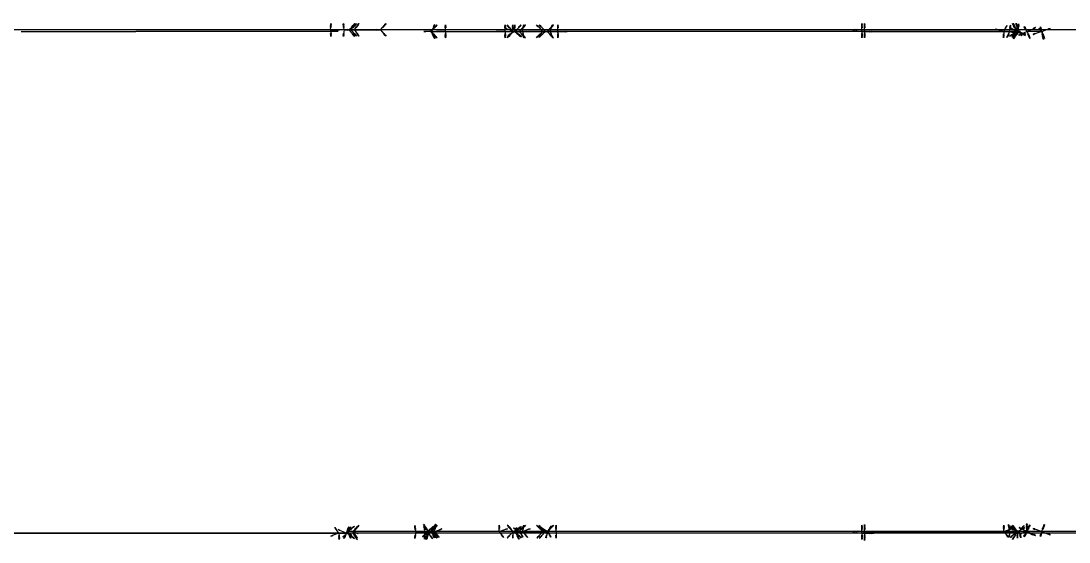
# Model space of a CAD drawing. Header units: millimetres. Extents: x -14319 to -773, y -1376 to 253.
# Drawn here: x -11536 to -8818, y -1239 to 111 of the extents above; entities that cross this region are included whole.
import ezdxf

# ---------------------------------------------------------------- set-up
doc = ezdxf.new("R2010")
doc.units = ezdxf.units.MM
for name, color, linetype in [('AutoDetect_141_4', 1, 'Continuous'), ('AutoDetect_155_2', 1, 'Continuous'), ('AutoDetect_157_0', 1, 'Continuous'), ('AutoDetect_159_1', 1, 'Continuous'), ('AutoDetect_318_1', 1, 'Continuous'), ('AutoDetect_318_3', 1, 'Continuous'), ('AutoDetect_319_2', 1, 'Continuous'), ('AutoDetect_341_1', 1, 'Continuous'), ('AutoDetect_341_2', 1, 'Continuous'), ('AutoDetect_341_4', 1, 'Continuous'), ('AutoDetect_342_10', 1, 'Continuous'), ('AutoDetect_342_3', 1, 'Continuous'), ('AutoDetect_399_2', 1, 'Continuous'), ('AutoDetect_403_1', 1, 'Continuous'), ('AutoDetect_405_0', 1, 'Continuous'), ('AutoDetect_409_2', 1, 'Continuous'), ('AutoDetect_411_1', 1, 'Continuous'), ('AutoDetect_412_0', 1, 'Continuous'), ('AutoDetect_414_7', 1, 'Continuous'), ('AutoDetect_417_1', 1, 'Continuous'), ('AutoDetect_418_0', 1, 'Continuous'), ('AutoDetect_425_4', 1, 'Continuous'), ('AutoDetect_427_2', 1, 'Continuous'), ('AutoDetect_427_3', 1, 'Continuous'), ('JOINED_124_0', 1, 'Continuous'), ('JOINED_347_0', 1, 'Continuous'), ('JOINED_349_3', 1, 'Continuous'), ('JOINED_349_4', 1, 'Continuous'), ('JOINED_349_5', 1, 'Continuous'), ('JOINED_365_0', 1, 'Continuous'), ('JOINED_365_1', 1, 'Continuous'), ('JOINED_365_2', 1, 'Continuous'), ('PgmDef_335_4', 1, 'Continuous'), ('PgmDef_336_5', 1, 'Continuous'), ('PgmDef_344_1', 1, 'Continuous'), ('PgmDef_345_2', 1, 'Continuous'), ('PgmDef_346_3', 1, 'Continuous'), ('PgmDef_357_0', 1, 'Continuous'), ('PgmDef_358_1', 1, 'Continuous'), ('PgmDef_361_0', 1, 'Continuous'), ('PgmDef_362_0', 1, 'Continuous'), ('PgmDef_363_0', 1, 'Continuous'), ('PgmDef_364_1', 1, 'Continuous'), ('PgmDef_365_0', 1, 'Continuous')]:
    doc.layers.add(name, color=color, linetype=linetype)

# ---------------------------------------------------------------- blocks, each defined once
blk = doc.blocks.new('Kontrollpunkt')
at = {"color": 0}
for q in [(0, 6), (8, 0), (0, 0, 4)]:
    blk.add_line((0, 0), q, dxfattribs=at)
for points in [[(0.25, 8, -0.25), (-0.25, 8, -0.25), (-0.25, 8, 0.25), (0, 10, 0), (-0.25, 8, -0.25), (0.25, 8, 0.25), (0, 10, 0), (0.25, 8, -0.25), (0.25, 8, 0.25), (-0.25, 8, 0.25)], [(0.25, 6, -0.25), (-0.25, 6, -0.25), (-0.25, 6, 0.25), (0, 8, 0), (-0.25, 6, -0.25), (0.25, 6, 0.25), (0, 8, 0), (0.25, 6, -0.25), (0.25, 6, 0.25), (-0.25, 6, 0.25)], [(0.25, 0.25, 4), (-0.25, 0.25, 4), (-0.25, -0.25, 4), (0, 0, 6), (-0.25, 0.25, 4), (0.25, -0.25, 4), (0, 0, 6), (0.25, 0.25, 4), (0.25, -0.25, 4), (-0.25, -0.25, 4)], [(0.25, 0.25, 6), (-0.25, 0.25, 6), (-0.25, -0.25, 6), (0, 0, 8), (-0.25, 0.25, 6), (0.25, -0.25, 6), (0, 0, 8), (0.25, 0.25, 6), (0.25, -0.25, 6), (-0.25, -0.25, 6)], [(0.25, 0.25, 8), (-0.25, 0.25, 8), (-0.25, -0.25, 8), (0, 0, 10), (-0.25, 0.25, 8), (0.25, -0.25, 8), (0, 0, 10), (0.25, 0.25, 8), (0.25, -0.25, 8), (-0.25, -0.25, 8)], [(8, 0.25, -0.25), (8, 0.25, 0.25), (8, -0.25, 0.25), (10, 0, 0), (8, 0.25, 0.25), (8, -0.25, -0.25), (10, 0, 0), (8, 0.25, -0.25), (8, -0.25, -0.25), (8, -0.25, 0.25)]]:
    blk.add_polyline3d(points, dxfattribs=at)

msp = doc.modelspace()

# ---------------------------------------------------------------- linework, layer by layer
at = {"layer": 'AutoDetect_141_4', "color": 1}
msp.add_line((-8948.3, 83.9, 2400), (-8948.3, 83.9, 2300.2), dxfattribs=at)
at = {"layer": 'AutoDetect_155_2', "color": 1}
msp.add_line((-8886.3, 83.9, 2426.1), (-8926.8, 83.9, 2426.1), dxfattribs=at)
at = {"layer": 'AutoDetect_157_0', "color": 1}
msp.add_line((-8886.3, 83.9, 2274.1), (-8926.8, 83.9, 2274.1), dxfattribs=at)
at = {"layer": 'AutoDetect_159_1', "color": 1}
msp.add_line((-8886.3, 83.9, 2270.1), (-8926.8, 83.9, 2270.1), dxfattribs=at)
at = {"layer": 'AutoDetect_318_1', "color": 1}
msp.add_line((-6767.3, -1212.1, 2182.1), (-8948.3, -1212.1, 2182.1), dxfattribs=at)
at = {"layer": 'AutoDetect_318_3', "color": 1}
msp.add_line((-9351.3, -1212.1, 2182.1), (-8952.3, -1212.1, 2182.1), dxfattribs=at)
at = {"layer": 'AutoDetect_319_2', "color": 1}
msp.add_line((-6391.3, -1216.1, 2182.1), (-9351.3, -1216.1, 2182.1), dxfattribs=at)
at = {"layer": 'AutoDetect_341_1', "color": 1}
msp.add_line((-8952.3, -1212.1, 2470.1), (-10255.2, -1212.1, 2470.1), dxfattribs=at)
at = {"layer": 'AutoDetect_341_2', "color": 1}
for p, q in [((-10480, -1212.1, 2468.3), (-10482.5, -1212.1, 2465.7)), ((-10260.4, -1212.1, 2470.1), (-10475.8, -1212.1, 2470.1))]:
    msp.add_line(p, q, dxfattribs=at)
for points in [[(-10478.1, -1212.1, 2469.6), (-10478.9, -1212.1, 2469.2), (-10479.7, -1212.1, 2468.6), (-10480, -1212.1, 2468.3)], [(-10475.8, -1212.1, 2470.1), (-10476.3, -1212.1, 2470), (-10477.2, -1212.1, 2469.9), (-10478.1, -1212.1, 2469.6)]]:
    msp.add_spline(points, degree=3, dxfattribs=at)
at = {"layer": 'AutoDetect_341_4', "color": 1}
msp.add_line((-10487.5, -1212.1, 2460.6), (-10687.4, -1212.1, 2257.3), dxfattribs=at)
msp.add_open_spline([(-10687.4, -1212.1, 2257.3), (-10687.5, -1212.1, 2257.1), (-10687.9, -1212.1, 2256.8), (-10688.5, -1212.1, 2256.2), (-10689.1, -1212.1, 2255.8), (-10689.5, -1212.1, 2255.6), (-10689.5, -1212.1, 2255.5)], degree=3, knots=[0, 0, 0, 0, 0.547381, 1.538632, 2.509256, 2.741849, 2.741849, 2.741849, 2.741849], dxfattribs=at)
at = {"layer": 'AutoDetect_342_10', "color": 1}
msp.add_line((-11605.7, -1216.1, 2190), (-10695.1, -1216.1, 2253.7), dxfattribs=at)
msp.add_open_spline([(-10695.1, -1216.1, 2253.7), (-10694.9, -1216.1, 2253.7), (-10694.4, -1216.1, 2253.8), (-10693.6, -1216.1, 2253.9), (-10692.7, -1216.1, 2254.1), (-10692, -1216.1, 2254.3), (-10691.7, -1216.1, 2254.5), (-10691.7, -1216.1, 2254.5)], degree=3, knots=[0.823068, 0.823068, 0.823068, 0.823068, 1.371736, 2.362652, 3.332942, 4.271098, 4.344828, 4.344828, 4.344828, 4.344828], dxfattribs=at)
at = {"layer": 'AutoDetect_342_3', "color": 1}
for p, q in [((-10480, -1216.1, 2468.3), (-10687.4, -1216.1, 2257.3)), ((-7598.3, -1216.1, 2470.1), (-10475.8, -1216.1, 2470.1))]:
    msp.add_line(p, q, dxfattribs=at)
msp.add_open_spline([(-10687.4, -1216.1, 2257.3), (-10687.5, -1216.1, 2257.1), (-10687.9, -1216.1, 2256.8), (-10688.5, -1216.1, 2256.2), (-10689.1, -1216.1, 2255.8), (-10689.5, -1216.1, 2255.6), (-10689.5, -1216.1, 2255.5)], degree=3, knots=[0, 0, 0, 0, 0.547381, 1.538632, 2.509256, 2.743908, 2.743908, 2.743908, 2.743908], dxfattribs=at)
for points in [[(-10478.1, -1216.1, 2469.6), (-10478.9, -1216.1, 2469.2), (-10479.7, -1216.1, 2468.6), (-10480, -1216.1, 2468.3)], [(-10475.8, -1216.1, 2470.1), (-10476.3, -1216.1, 2470), (-10477.2, -1216.1, 2469.9), (-10478.1, -1216.1, 2469.6)]]:
    msp.add_spline(points, degree=3, dxfattribs=at)
at = {"layer": 'AutoDetect_399_2', "color": 1}
msp.add_line((-8886.3, -1212.1, 2426.1), (-8926.8, -1212.1, 2426.1), dxfattribs=at)
at = {"layer": 'AutoDetect_403_1', "color": 1}
msp.add_line((-8886.3, -1212.1, 2274.1), (-8926.8, -1212.1, 2274.1), dxfattribs=at)
at = {"layer": 'AutoDetect_405_0', "color": 1}
msp.add_line((-8886.3, -1212.1, 2270.1), (-8926.8, -1212.1, 2270.1), dxfattribs=at)
at = {"layer": 'AutoDetect_409_2', "color": 1}
msp.add_line((-8952.3, -1212.1, 2300.1), (-8952.3, -1212.1, 2190.1), dxfattribs=at)
at = {"layer": 'AutoDetect_411_1', "color": 1}
msp.add_line((-8952.3, -1212.1, 2400.1), (-8952.3, -1212.1, 2454.1), dxfattribs=at)
at = {"layer": 'AutoDetect_412_0', "color": 1}
msp.add_line((-9352.3, -1212.1, 2182.1), (-10166.5, -1212.1, 2182.1), dxfattribs=at)
msp.add_spline([(-10168.3, -1212.1, 2181.9), (-10169.2, -1212.1, 2181.8), (-10169.9, -1212.1, 2181.6)], degree=3, dxfattribs=at)
at = {"layer": 'AutoDetect_414_7', "color": 1}
for p, q in [((-10474.1, -1216.1, 2092.1), (-14298.3, -1216.1, 2092.1)), ((-10169.9, -1216.1, 2181.6), (-10472.4, -1216.1, 2092.3)), ((-9352.3, -1216.1, 2182.1), (-10166.5, -1216.1, 2182.1))]:
    msp.add_line(p, q, dxfattribs=at)
for points in [[(-10473.3, -1216.1, 2092.1), (-10474.1, -1216.1, 2092.1)], [(-10472.4, -1216.1, 2092.3), (-10473.3, -1216.1, 2092.1)], [(-10168.3, -1216.1, 2181.9), (-10169.2, -1216.1, 2181.8), (-10169.9, -1216.1, 2181.6)], [(-10166.5, -1216.1, 2182.1), (-10167.3, -1216.1, 2182), (-10168.3, -1216.1, 2181.9)]]:
    msp.add_spline(points, degree=3, dxfattribs=at)
at = {"layer": 'AutoDetect_417_1', "color": 1}
msp.add_line((-10259.4, -1212.1, 2453.6), (-10176, -1212.1, 2196.8), dxfattribs=at)
at = {"layer": 'AutoDetect_418_0', "color": 1}
msp.add_line((-10254.6, -1212.1, 2455.1), (-10171.2, -1212.1, 2198.4), dxfattribs=at)
at = {"layer": 'AutoDetect_425_4', "color": 1}
msp.add_line((-10478, -1212.1, 2454.1), (-10478, -1212.1, 2108.1), dxfattribs=at)
at = {"layer": 'AutoDetect_427_2', "color": 1}
msp.add_line((-10473, -1212.1, 2454.1), (-10473, -1212.1, 2178.1), dxfattribs=at)
at = {"layer": 'AutoDetect_427_3', "color": 1}
msp.add_line((-10473, -1212.1, 2108.1), (-10473, -1212.1, 2178.1), dxfattribs=at)
at = {"layer": 'JOINED_124_0', "color": 1}
msp.add_line((-10690.9, 87.9, 2254), (-10695.1, 87.9, 2253.7), dxfattribs=at)
at = {"layer": 'JOINED_347_0', "color": 1}
msp.add_line((-10695.1, 87.9, 2253.7), (-11580.7, 87.9, 2191.8), dxfattribs=at)
at = {"layer": 'JOINED_349_3', "color": 1}
msp.add_line((-10712.9, 83.9, 2252.5), (-11199.8, 83.9, 2218.4), dxfattribs=at)
at = {"layer": 'JOINED_349_4', "color": 1}
for p, q in [((-11200.3, 83.9, 2218.4), (-11238.2, 83.9, 2215.7)), ((-11199.8, 83.9, 2218.4), (-11200.3, 83.9, 2218.4))]:
    msp.add_line(p, q, dxfattribs=at)
at = {"layer": 'JOINED_349_5', "color": 1}
msp.add_line((-11535.5, 83.9, 2194.9), (-11238.2, 83.9, 2215.7), dxfattribs=at)
at = {"layer": 'JOINED_365_0', "color": 1}
msp.add_line((-10473, 83.9, 2454.1), (-10473, 83.9, 2180.1), dxfattribs=at)
at = {"layer": 'JOINED_365_1', "color": 1}
for p, q in [((-10473, 83.9, 2180.1), (-10473, 83.9, 2178.1)), ((-10473, 83.9, 2178.1), (-10473, 83.9, 2176.1))]:
    msp.add_line(p, q, dxfattribs=at)
at = {"layer": 'JOINED_365_2', "color": 1}
msp.add_line((-10473, 83.9, 2108.1), (-10473, 83.9, 2176.1), dxfattribs=at)
at = {"layer": 'PgmDef_335_4', "color": 1}
msp.add_line((-6391.3, 87.9, 2182.1), (-9351.3, 87.9, 2182.1), dxfattribs=at)
at = {"layer": 'PgmDef_336_5', "color": 1}
msp.add_line((-9351.3, 83.9, 2182.1), (-8952.3, 83.9, 2182.1), dxfattribs=at)
at = {"layer": 'PgmDef_344_1', "color": 1}
for p, q in [((-10480, 87.9, 2468.3), (-10687.4, 87.9, 2257.3)), ((-7598.3, 87.9, 2470.1), (-10475.8, 87.9, 2470.1))]:
    msp.add_line(p, q, dxfattribs=at)
msp.add_open_spline([(-10475.8, 87.9, 2470.1), (-10475.9, 87.9, 2470.1), (-10476.4, 87.9, 2470), (-10477.2, 87.9, 2469.9), (-10477.8, 87.9, 2469.7), (-10478.1, 87.9, 2469.6), (-10478.4, 87.9, 2469.5), (-10478.9, 87.9, 2469.2), (-10479.6, 87.9, 2468.7), (-10479.9, 87.9, 2468.4), (-10480, 87.9, 2468.3)], degree=3, knots=[0, 0, 0, 0, 0.515043, 1.483933, 2.380325, 2.380325, 2.380325, 3.276602, 4.245364, 4.76065, 4.76065, 4.76065, 4.76065], dxfattribs=at)
at = {"layer": 'PgmDef_345_2', "color": 1}
msp.add_line((-8952.3, 83.9, 2470.1), (-10255.2, 83.9, 2470.1), dxfattribs=at)
at = {"layer": 'PgmDef_346_3', "color": 1}
msp.add_line((-10473, 83.9, 2470.1), (-10260.4, 83.9, 2470.1), dxfattribs=at)
at = {"layer": 'PgmDef_357_0', "color": 1}
msp.add_line((-9352.3, 83.9, 2182.1), (-10166.5, 83.9, 2182.1), dxfattribs=at)
at = {"layer": 'PgmDef_358_1', "color": 1}
for p, q in [((-10474.1, 87.9, 2092.1), (-14298.3, 87.9, 2092.1)), ((-10168.3, 87.9, 2181.9), (-10169.9, 87.9, 2181.6))]:
    msp.add_line(p, q, dxfattribs=at)
for points in [[(-10169.9, 87.9, 2181.3), (-10271.8, 87.9, 2151.5), (-10372.1, 87.9, 2121.9), (-10472.4, 87.9, 2092.3)], [(-9352.3, 87.9, 2182.1), (-9623.7, 87.9, 2182.1), (-9895.1, 87.9, 2182.1), (-10168.2, 87.9, 2181.8)]]:
    msp.add_open_spline(points, degree=3, dxfattribs=at)
at = {"layer": 'PgmDef_361_0', "color": 1}
msp.add_line((-8952.3, 83.9, 2400.1), (-8952.3, 83.9, 2454.1), dxfattribs=at)
at = {"layer": 'PgmDef_362_0', "color": 1}
msp.add_line((-8952.3, 83.9, 2300.1), (-8952.3, 83.9, 2190.1), dxfattribs=at)
at = {"layer": 'PgmDef_363_0', "color": 1}
msp.add_line((-10254.6, 83.9, 2455.1), (-10171.2, 83.9, 2198.4), dxfattribs=at)
at = {"layer": 'PgmDef_364_1', "color": 1}
msp.add_line((-10259.4, 83.9, 2453.6), (-10176, 83.9, 2196.8), dxfattribs=at)
at = {"layer": 'PgmDef_365_0', "color": 1}
for p, q in [((-10680.1, 87.9, 2240.4), (-10667.7, 87.9, 2218.9)), ((-10667.7, 87.9, 2218.9), (-10616.5, 87.9, 2130.3)), ((-10616.5, 87.9, 2130.3), (-10603.6, 87.9, 2107.9))]:
    msp.add_line(p, q, dxfattribs=at)

# ---------------------------------------------------------------- block references
at = {"layer": 'AutoDetect_141_4', "color": 3, "extrusion": (-0.690914, -0.414402, -0.592375), "xscale": 2.362426629514812, "yscale": 2.362426629514812, "zscale": 2.362426629514812, "rotation": 109.5601088752737}
msp.add_blockref('Kontrollpunkt', (-4674.6, 6453.7, 4726), dxfattribs=at)
at = {"layer": 'AutoDetect_141_4', "color": 3, "extrusion": (-0.743404, -0.660447, -0.105637), "xscale": 2.362426629514812, "yscale": 2.362426629514812, "zscale": 2.362426629514812, "rotation": 54.0194455031059}
msp.add_blockref('Kontrollpunkt', (-6005.9, 3052.5, 6346.9), dxfattribs=at)
at = {"layer": 'AutoDetect_141_4', "color": 3, "extrusion": (-0.662491, -0.458473, 0.592375), "xscale": 2.362426629514812, "yscale": 2.362426629514812, "zscale": 2.362426629514812, "rotation": 44.52098579181614}
msp.add_blockref('Kontrollpunkt', (-5161.2, -2477.3, 7252.2), dxfattribs=at)
at = {"layer": 'AutoDetect_141_4', "color": 3, "extrusion": (-0.595038, -0.795572, 0.113996), "xscale": 2.362426629514812, "yscale": 2.362426629514812, "zscale": 2.362426629514812, "rotation": 33.28050011527655}
msp.add_blockref('Kontrollpunkt', (-7216, 1701.7, 5522.3), dxfattribs=at)
at = {"layer": 'AutoDetect_155_2', "color": 3, "extrusion": (0.29036, -0.719483, -0.630901), "xscale": 2.362426629514812, "yscale": 2.362426629514812, "zscale": 2.362426629514812, "rotation": 174.4780271408404}
msp.add_blockref('Kontrollpunkt', (-8246.7, -274.5, -4183), dxfattribs=at)
at = {"layer": 'AutoDetect_155_2', "color": 3, "extrusion": (0.325568, -0.792544, -0.515635), "xscale": 2.362426629514812, "yscale": 2.362426629514812, "zscale": 2.362426629514812, "rotation": 184.2617457211338}
msp.add_blockref('Kontrollpunkt', (-8190.6, 297, -4211.6), dxfattribs=at)
at = {"layer": 'AutoDetect_157_0', "color": 3, "extrusion": (0.290645, -0.719521, 0.630726), "xscale": 2.362426629514812, "yscale": 2.362426629514812, "zscale": 2.362426629514812, "rotation": 4.933746950725533}
msp.add_blockref('Kontrollpunkt', (-8245.6, 3922.6, -1220.6), dxfattribs=at)
at = {"layer": 'AutoDetect_157_0', "color": 3, "extrusion": (0.325568, -0.792328, 0.515967), "xscale": 2.362426629514812, "yscale": 2.362426629514812, "zscale": 2.362426629514812, "rotation": 355.0474477567863}
msp.add_blockref('Kontrollpunkt', (-8190.3, 3731.2, -1787.2), dxfattribs=at)
at = {"layer": 'AutoDetect_159_1', "color": 3, "extrusion": (0.286403, -0.773884, -0.564869), "xscale": 2.362426629514812, "yscale": 2.362426629514812, "zscale": 2.362426629514812, "rotation": 172.4562643937882}
msp.add_blockref('Kontrollpunkt', (-8342.7, 78.6, -3903.9), dxfattribs=at)
at = {"layer": 'AutoDetect_159_1', "color": 3, "extrusion": (0.218363, -0.876356, -0.429322), "xscale": 2.362426629514812, "yscale": 2.362426629514812, "zscale": 2.362426629514812, "rotation": 170.1510859937729}
msp.add_blockref('Kontrollpunkt', (-8605.3, 1092.5, -2989.2), dxfattribs=at)
at = {"layer": 'AutoDetect_318_1', "color": 3, "extrusion": (0.028138, 0.897672, 0.439765), "xscale": 2.362426629514812, "yscale": 2.362426629514812, "zscale": 2.362426629514812, "rotation": 42.46440613836298}
msp.add_blockref('Kontrollpunkt', (8885.9, 2615.5, -379.7), dxfattribs=at)
at = {"layer": 'AutoDetect_318_1', "color": 3, "extrusion": (0.575779, 0.677092, 0.458285), "xscale": 2.362426629514812, "yscale": 2.362426629514812, "zscale": 2.362426629514812, "rotation": 37.44559208963062}
msp.add_blockref('Kontrollpunkt', (6031.6, 5019.2, -4972.9), dxfattribs=at)
at = {"layer": 'AutoDetect_318_3', "color": 3, "extrusion": (-5.12243e-13, 0.79071, 0.612191), "xscale": 2.362426629514812, "yscale": 2.362426629514812, "zscale": 2.362426629514812, "rotation": 8.53773646251594e-07}
msp.add_blockref('Kontrollpunkt', (9348.3, 2467.4, 377.4), dxfattribs=at)
at = {"layer": 'AutoDetect_318_3', "color": 3, "extrusion": (-0.10896, 0.786003, 0.608546), "xscale": 2.362426629514812, "yscale": 2.362426629514812, "zscale": 2.362426629514812, "rotation": 352.1761737751477}
msp.add_blockref('Kontrollpunkt', (9053.7, 1712.4, 1352.8), dxfattribs=at)
at = {"layer": 'AutoDetect_318_3', "color": 3, "extrusion": (-0.516803, 0.684924, 0.513609), "xscale": 2.362426629514812, "yscale": 2.362426629514812, "zscale": 2.362426629514812, "rotation": 5.433092984716057}
msp.add_blockref('Kontrollpunkt', (7876.3, -400.2, 4917.1), dxfattribs=at)
at = {"layer": 'AutoDetect_319_2', "color": 3, "extrusion": (4.35764e-13, -0.79071, 0.612191), "xscale": 2.362426629514812, "yscale": 2.362426629514812, "zscale": 2.362426629514812}
msp.add_blockref('Kontrollpunkt', (-9348.3, 980.9, 2297.4), dxfattribs=at)
at = {"layer": 'AutoDetect_341_1', "color": 3, "extrusion": (0.121503, 0.701868, -0.701868), "xscale": 2.362426629514812, "yscale": 2.362426629514812, "zscale": 2.362426629514812, "rotation": 139.2164858287192}
msp.add_blockref('Kontrollpunkt', (9878.4, -304.2, -3828), dxfattribs=at)
at = {"layer": 'AutoDetect_341_1', "color": 3, "extrusion": (-4.87665e-13, 0.707107, -0.707107), "xscale": 2.362426629514812, "yscale": 2.362426629514812, "zscale": 2.362426629514812, "rotation": 150.0675826412636}
msp.add_blockref('Kontrollpunkt', (8987.3, 889.5, -2603.7), dxfattribs=at)
at = {"layer": 'AutoDetect_341_1', "color": 3, "extrusion": (0.620653, 0.554432, -0.554432), "xscale": 2.362426629514812, "yscale": 2.362426629514812, "zscale": 2.362426629514812, "rotation": 111.8830611528066}
msp.add_blockref('Kontrollpunkt', (5928.1, -2632.3, -8406.4), dxfattribs=at)
at = {"layer": 'AutoDetect_341_1', "color": 3, "extrusion": (-0.575779, 0.578134, -0.578134), "xscale": 2.362426629514812, "yscale": 2.362426629514812, "zscale": 2.362426629514812, "rotation": 209.9324173588477}
msp.add_blockref('Kontrollpunkt', (7198.4, 5171.2, 3025.8), dxfattribs=at)
at = {"layer": 'AutoDetect_341_2', "color": 3, "extrusion": (0.138318, 0.70031, -0.70031), "xscale": 2.362426629514812, "yscale": 2.362426629514812, "zscale": 2.362426629514812, "rotation": 140.4584507999333}
msp.add_blockref('Kontrollpunkt', (10030.9, -489.4, -4026), dxfattribs=at)
at = {"layer": 'AutoDetect_341_2', "color": 3, "extrusion": (-4.87693e-13, 0.707107, -0.707107), "xscale": 2.362426629514812, "yscale": 2.362426629514812, "zscale": 2.362426629514812, "rotation": 153.3432034565301}
msp.add_blockref('Kontrollpunkt', (10295.4, 889.5, -2603.7), dxfattribs=at)
at = {"layer": 'AutoDetect_341_2', "color": 3, "extrusion": (0.750408, 0.609652, -0.255368), "xscale": 2.362426629514812, "yscale": 2.362426629514812, "zscale": 2.362426629514812, "rotation": 101.7207505029561}
msp.add_blockref('Kontrollpunkt', (5669.1, 111.1, -9234.8), dxfattribs=at)
at = {"layer": 'AutoDetect_341_2', "color": 3, "extrusion": (-0.502003, 0.611552, -0.611552), "xscale": 2.362426629514812, "yscale": 2.362426629514812, "zscale": 2.362426629514812, "rotation": 206.6567965435806}
msp.add_blockref('Kontrollpunkt', (8699.7, 5362.6, 2899), dxfattribs=at)
at = {"layer": 'AutoDetect_341_4', "color": 3, "extrusion": (0.790777, 0.582864, -0.186927), "xscale": 2.362426629514812, "yscale": 2.362426629514812, "zscale": 2.362426629514812, "rotation": 127.4714628051117}
msp.add_blockref('Kontrollpunkt', (5366.7, 472.9, -9581.1), dxfattribs=at)
at = {"layer": 'AutoDetect_341_4', "color": 3, "extrusion": (0.656354, 0.686882, -0.312076), "xscale": 2.362426629514813, "yscale": 2.362426629514813, "zscale": 2.362426629514813, "rotation": 124.2201408361019}
msp.add_blockref('Kontrollpunkt', (6880.8, -418.8, -8547.6), dxfattribs=at)
at = {"layer": 'AutoDetect_341_4', "color": 3, "extrusion": (-0.112595, 0.661375, -0.741556), "xscale": 2.362426629514812, "yscale": 2.362426629514812, "zscale": 2.362426629514812, "rotation": 193.1403581388227}
msp.add_blockref('Kontrollpunkt', (10566.4, 2056.3, -1424.2), dxfattribs=at)
at = {"layer": 'AutoDetect_341_4', "color": 3, "extrusion": (-0.114701, 0.559824, -0.820635), "xscale": 2.362426629514812, "yscale": 2.362426629514812, "zscale": 2.362426629514812, "rotation": 194.0184220259518}
msp.add_blockref('Kontrollpunkt', (10517.4, 2159.2, -1494.9), dxfattribs=at)
at = {"layer": 'AutoDetect_342_10', "color": 3, "extrusion": (-0.294348, -0.592412, -0.749938), "xscale": 2.362426629514812, "yscale": 2.362426629514812, "zscale": 2.362426629514812, "rotation": 174.7581606792157}
msp.add_blockref('Kontrollpunkt', (-9033.8, 5875.8, 2176.8), dxfattribs=at)
at = {"layer": 'AutoDetect_342_10', "color": 3, "extrusion": (0.049325, -0.707107, -0.705384), "xscale": 2.362426629514812, "yscale": 2.362426629514812, "zscale": 2.362426629514812, "rotation": 156.3246635061067}
msp.add_blockref('Kontrollpunkt', (-10770.2, 1926.6, -1257.4), dxfattribs=at)
at = {"layer": 'AutoDetect_342_3', "color": 3, "extrusion": (0.790766, -0.582846, -0.187031), "xscale": 2.362426629514812, "yscale": 2.362426629514812, "zscale": 2.362426629514812, "rotation": 232.5229481021423}
msp.add_blockref('Kontrollpunkt', (-7321.2, 741.3, -8166), dxfattribs=at)
at = {"layer": 'AutoDetect_342_3', "color": 3, "extrusion": (0.504344, -0.707107, -0.495618), "xscale": 2.362426629514812, "yscale": 2.362426629514812, "zscale": 2.362426629514812, "rotation": 235.2056489077289}
msp.add_blockref('Kontrollpunkt', (-9397.2, -610.4, -5649), dxfattribs=at)
at = {"layer": 'AutoDetect_399_2', "color": 3, "extrusion": (0.290521, 0.71955, -0.630751), "xscale": 2.362426629514812, "yscale": 2.362426629514812, "zscale": 2.362426629514812, "rotation": 184.9476253366764}
msp.add_blockref('Kontrollpunkt', (7823.8, -934.3, -4995.8), dxfattribs=at)
at = {"layer": 'AutoDetect_399_2', "color": 3, "extrusion": (0.325568, 0.792328, -0.515967), "xscale": 2.362426629514812, "yscale": 2.362426629514812, "zscale": 2.362426629514812, "rotation": 175.0474410439343}
msp.add_blockref('Kontrollpunkt', (7761.6, -243.5, -5106.2), dxfattribs=at)
at = {"layer": 'AutoDetect_403_1', "color": 3, "extrusion": (0.290687, 0.698424, 0.653991), "xscale": 2.362426629514813, "yscale": 2.362426629514813, "zscale": 2.362426629514813, "rotation": 355.1692697900346}
msp.add_blockref('Kontrollpunkt', (7775.7, 4695.4, -1954.2), dxfattribs=at)
at = {"layer": 'AutoDetect_403_1', "color": 3, "extrusion": (0.325568, 0.775298, 0.541219), "xscale": 2.362426629514812, "yscale": 2.362426629514812, "zscale": 2.362426629514812, "rotation": 4.397207136456011}
msp.add_blockref('Kontrollpunkt', (7726.7, 4379.8, -2603), dxfattribs=at)
at = {"layer": 'AutoDetect_405_0', "color": 3, "extrusion": (0.265185, 0.757088, -0.597071), "xscale": 2.362426629514812, "yscale": 2.362426629514812, "zscale": 2.362426629514812, "rotation": 189.6730085667723}
msp.add_blockref('Kontrollpunkt', (8024.2, -623.9, -4640.3), dxfattribs=at)
at = {"layer": 'AutoDetect_405_0', "color": 3, "extrusion": (0.322533, 0.761534, -0.562174), "xscale": 2.362426629514813, "yscale": 2.362426629514813, "zscale": 2.362426629514813, "rotation": 175.3611582998563}
msp.add_blockref('Kontrollpunkt', (7712.7, -699, -5066.3), dxfattribs=at)
at = {"layer": 'AutoDetect_409_2', "color": 3, "extrusion": (-0.760892, 0.586205, 0.278223), "xscale": 2.362426629514812, "yscale": 2.362426629514812, "zscale": 2.362426629514812, "rotation": 288.9633801508085}
msp.add_blockref('Kontrollpunkt', (6423.7, 336.3, 6710.5), dxfattribs=at)
at = {"layer": 'AutoDetect_409_2', "color": 3, "extrusion": (-0.851679, 0.524064, 6.55125e-14), "xscale": 2.362426629514812, "yscale": 2.362426629514812, "zscale": 2.362426629514812, "rotation": 270.0000000000017}
msp.add_blockref('Kontrollpunkt', (5723.9, 2210.1, 6989.3), dxfattribs=at)
at = {"layer": 'AutoDetect_409_2', "color": 3, "extrusion": (-0.85165, 0.52411, 6.55083e-14), "xscale": 2.362426629514812, "yscale": 2.362426629514812, "zscale": 2.362426629514812, "rotation": 270.0000000000018}
msp.add_blockref('Kontrollpunkt', (5724.2, 2297.1, 6989), dxfattribs=at)
at = {"layer": 'AutoDetect_411_1', "color": 3, "extrusion": (-0.851501, 0.524354, 6.58743e-14), "xscale": 2.362426629514812, "yscale": 2.362426629514812, "zscale": 2.362426629514812, "rotation": 270.0000000000016}
msp.add_blockref('Kontrollpunkt', (5726.2, 2434.1, 6987.3), dxfattribs=at)
at = {"layer": 'AutoDetect_411_1', "color": 3, "extrusion": (-0.851492, 0.524367, 6.5873e-14), "xscale": 2.362426629514812, "yscale": 2.362426629514812, "zscale": 2.362426629514812, "rotation": 270.0000000000018}
msp.add_blockref('Kontrollpunkt', (5726.3, 2403.1, 6987.2), dxfattribs=at)
at = {"layer": 'AutoDetect_411_1', "color": 3, "extrusion": (-0.847175, 0.521237, -0.102986), "xscale": 2.362426629514812, "yscale": 2.362426629514812, "zscale": 2.362426629514812, "rotation": 264.1247616692461}
msp.add_blockref('Kontrollpunkt', (5723.5, 3160.8, 6699.6), dxfattribs=at)
at = {"layer": 'AutoDetect_412_0', "color": 3, "extrusion": (-6.99052e-13, 0.707107, 0.707107), "xscale": 2.362426629514812, "yscale": 2.362426629514812, "zscale": 2.362426629514812}
for p in [(10148.3, 2400, 685.9), (9355.3, 2400, 685.9)]:
    msp.add_blockref('Kontrollpunkt', p, dxfattribs=at)
at = {"layer": 'AutoDetect_412_0', "color": 3, "extrusion": (0.383858, 0.585195, 0.714283), "xscale": 2.362426629514812, "yscale": 2.362426629514812, "zscale": 2.362426629514812, "rotation": 12.49223113365645}
msp.add_blockref('Kontrollpunkt', (7838.9, 6235, -3054.8), dxfattribs=at)
at = {"layer": 'AutoDetect_414_7', "color": 3, "extrusion": (8.51414e-13, -0.707107, 0.707107), "xscale": 2.362426629514812, "yscale": 2.362426629514812, "zscale": 2.362426629514812}
msp.add_blockref('Kontrollpunkt', (-9355.3, 683.1, 2402.8), dxfattribs=at)
at = {"layer": 'AutoDetect_417_1', "color": 3, "extrusion": (-0.672499, 0.707107, -0.218508), "xscale": 2.362426629514812, "yscale": 2.362426629514812, "zscale": 2.362426629514812, "rotation": 257.0606815629029}
msp.add_blockref('Kontrollpunkt', (8269.4, 3747.3, 5506.2), dxfattribs=at)
at = {"layer": 'AutoDetect_417_1', "color": 3, "extrusion": (-0.713331, 0.697966, -0.06326), "xscale": 2.362426629514812, "yscale": 2.362426629514812, "zscale": 2.362426629514812, "rotation": 266.458029654548}
msp.add_blockref('Kontrollpunkt', (7987.4, 2618.2, 6277.1), dxfattribs=at)
at = {"layer": 'AutoDetect_417_1', "color": 3, "extrusion": (-0.734436, 0.674055, 0.079075), "xscale": 2.362426629514813, "yscale": 2.362426629514813, "zscale": 2.362426629514813, "rotation": 265.5057750625019}
msp.add_blockref('Kontrollpunkt', (7773.7, 1661.9, 6830.3), dxfattribs=at)
at = {"layer": 'AutoDetect_418_0', "color": 3, "extrusion": (0.672499, 0.707107, 0.218508), "xscale": 2.362426629514812, "yscale": 2.362426629514812, "zscale": 2.362426629514812, "rotation": 45.2347535374877}
for p in [(6587.6, 4097.8, -7216.8), (6534.9, 3868.8, -7216.8)]:
    msp.add_blockref('Kontrollpunkt', p, dxfattribs=at)
at = {"layer": 'AutoDetect_418_0', "color": 3, "extrusion": (0.719089, 0.554432, -0.418947), "xscale": 2.362426629514812, "yscale": 2.362426629514812, "zscale": 2.362426629514812, "rotation": 76.07540182276057}
msp.add_blockref('Kontrollpunkt', (5301.6, -1483, -9074.6), dxfattribs=at)
at = {"layer": 'AutoDetect_425_4', "color": 3, "extrusion": (-0.605736, 0.792753, 0.068024), "xscale": 2.362426629514812, "yscale": 2.362426629514812, "zscale": 2.362426629514812, "rotation": 303.420467907927}
msp.add_blockref('Kontrollpunkt', (9061.7, 1735.9, 5529.5), dxfattribs=at)
at = {"layer": 'AutoDetect_425_4', "color": 3, "extrusion": (-0.606487, 0.795093, -1.42109e-14), "xscale": 2.362426629514812, "yscale": 2.362426629514812, "zscale": 2.362426629514812, "rotation": 298.1461340029821}
msp.add_blockref('Kontrollpunkt', (9066.1, 2128.1, 5391.1), dxfattribs=at)
at = {"layer": 'AutoDetect_425_4', "color": 3, "extrusion": (-0.590684, 0.530689, -0.607834), "xscale": 2.362426629514812, "yscale": 2.362426629514812, "zscale": 2.362426629514812, "rotation": 246.4858621411854}
msp.add_blockref('Kontrollpunkt', (7904.3, 6166.2, 4075.6), dxfattribs=at)
at = {"layer": 'AutoDetect_425_4', "color": 3, "extrusion": (-0.47202, 0.47202, -0.744577), "xscale": 2.362426629514812, "yscale": 2.362426629514812, "zscale": 2.362426629514812, "rotation": 233.3294779127685}
msp.add_blockref('Kontrollpunkt', (8266.1, 6516.7, 2546.5), dxfattribs=at)
at = {"layer": 'AutoDetect_427_2', "color": 3, "extrusion": (0.706274, 0.706274, 0.048531), "xscale": 2.362426629514812, "yscale": 2.362426629514812, "zscale": 2.362426629514812, "rotation": 88.42262869077454}
msp.add_blockref('Kontrollpunkt', (6548.5, 2596.5, -8146.2), dxfattribs=at)
at = {"layer": 'AutoDetect_427_2', "color": 3, "extrusion": (0.705469, 0.705469, -0.068024), "xscale": 2.362426629514812, "yscale": 2.362426629514812, "zscale": 2.362426629514812, "rotation": 90.00000000000152}
msp.add_blockref('Kontrollpunkt', (6548.5, 1886.3, -8410.4), dxfattribs=at)
at = {"layer": 'AutoDetect_427_2', "color": 3, "extrusion": (0.578134, 0.578134, 0.575779), "xscale": 2.362426629514812, "yscale": 2.362426629514812, "zscale": 2.362426629514812, "rotation": 85.24400788479119}
msp.add_blockref('Kontrollpunkt', (6548.5, 6538.2, -5501.5), dxfattribs=at)
at = {"layer": 'AutoDetect_427_3', "color": 3, "extrusion": (0.567659, 0.801065, -0.189889), "xscale": 2.362426629514812, "yscale": 2.362426629514812, "zscale": 2.362426629514812, "rotation": 132.6347818262934}
msp.add_blockref('Kontrollpunkt', (7844.3, 773.8, -7324.4), dxfattribs=at)
at = {"layer": 'AutoDetect_427_3', "color": 3, "extrusion": (0.555869, 0.555869, 0.618077), "xscale": 2.362426629514812, "yscale": 2.362426629514812, "zscale": 2.362426629514812, "rotation": 90.0000000000019}
msp.add_blockref('Kontrollpunkt', (6548.5, 6764.1, -5192.4), dxfattribs=at)
at = {"layer": 'AutoDetect_427_3', "color": 3, "extrusion": (0.677537, 0.677537, -0.286157), "xscale": 2.362426629514813, "yscale": 2.362426629514813, "zscale": 2.362426629514813, "rotation": 129.2551361297674}
msp.add_blockref('Kontrollpunkt', (6548.5, -277.4, -8540.4), dxfattribs=at)
at = {"layer": 'JOINED_347_0', "color": 3, "extrusion": (0.049325, 0.707107, -0.705384), "xscale": 2.362426629514812, "yscale": 2.362426629514812, "zscale": 2.362426629514812, "rotation": 174.3523003498401}
msp.add_blockref('Kontrollpunkt', (10713.1, 1130.6, -2055.1), dxfattribs=at)
at = {"layer": 'JOINED_347_0', "color": 3, "extrusion": (-0.066287, 0.702369, -0.70872), "xscale": 2.362426629514812, "yscale": 2.362426629514812, "zscale": 2.362426629514812, "rotation": 187.585166904106}
msp.add_blockref('Kontrollpunkt', (10642.5, 2364.3, -826.2), dxfattribs=at)
at = {"layer": 'JOINED_365_0', "color": 3, "extrusion": (0.705469, -0.705469, -0.068024), "xscale": 2.362426629514812, "yscale": 2.362426629514812, "zscale": 2.362426629514812, "rotation": 270.0000000000007}
msp.add_blockref('Kontrollpunkt', (-7346.2, 1940.6, -7614.5), dxfattribs=at)
at = {"layer": 'JOINED_365_0', "color": 3, "extrusion": (0.578134, -0.578134, 0.575779), "xscale": 2.362426629514812, "yscale": 2.362426629514812, "zscale": 2.362426629514812, "rotation": 270.0000000000009}
msp.add_blockref('Kontrollpunkt', (-7346.2, 6080.6, -4848.1), dxfattribs=at)
at = {"layer": 'JOINED_365_0', "color": 3, "extrusion": (0.706268, -0.706268, 0.048699), "xscale": 2.362426629514812, "yscale": 2.362426629514812, "zscale": 2.362426629514812, "rotation": 272.7880529393839}
msp.add_blockref('Kontrollpunkt', (-7346.2, 2561, -7348.9), dxfattribs=at)
at = {"layer": 'JOINED_365_2', "color": 3, "extrusion": (0.43532, -0.769419, -0.46743), "xscale": 2.362426629514812, "yscale": 2.362426629514812, "zscale": 2.362426629514812, "rotation": 230.4374330380951}
msp.add_blockref('Kontrollpunkt', (-9073.9, -521.1, -5640.9), dxfattribs=at)
at = {"layer": 'JOINED_365_2', "color": 3, "extrusion": (0.707107, -0.707107, 1.24135e-14), "xscale": 2.362426629514812, "yscale": 2.362426629514812, "zscale": 2.362426629514812, "rotation": 270.0000000000007}
msp.add_blockref('Kontrollpunkt', (-7346.2, 2149.6, -7464.9), dxfattribs=at)
at = {"layer": 'JOINED_365_2', "color": 3, "extrusion": (0.555869, -0.555869, 0.618077), "xscale": 2.362426629514812, "yscale": 2.362426629514812, "zscale": 2.362426629514812, "rotation": 270.0000000000009}
msp.add_blockref('Kontrollpunkt', (-7346.2, 6271.1, -4565.4), dxfattribs=at)
at = {"layer": 'PgmDef_335_4', "color": 3, "extrusion": (3.65067e-15, 0.707107, 0.707107), "xscale": 2.362426629514812, "yscale": 2.362426629514812, "zscale": 2.362426629514812}
msp.add_blockref('Kontrollpunkt', (9348.3, 1480.8, 1605.1), dxfattribs=at)
at = {"layer": 'PgmDef_336_5', "color": 3, "extrusion": (-1.66861e-13, -0.707107, 0.707107), "xscale": 2.362426629514812, "yscale": 2.362426629514812, "zscale": 2.362426629514812}
msp.add_blockref('Kontrollpunkt', (-9348.3, 1602.3, 1483.6), dxfattribs=at)
at = {"layer": 'PgmDef_336_5', "color": 3, "extrusion": (-0.291885, -0.676315, 0.676315), "xscale": 2.362426629514812, "yscale": 2.362426629514812, "zscale": 2.362426629514812, "rotation": 11.39869346926785}
msp.add_blockref('Kontrollpunkt', (-8271.1, -745, 4037.9), dxfattribs=at)
at = {"layer": 'PgmDef_336_5', "color": 3, "extrusion": (-0.575779, -0.578134, 0.578134), "xscale": 2.362426629514812, "yscale": 2.362426629514812, "zscale": 2.362426629514812, "rotation": 29.93241735877791}
msp.add_blockref('Kontrollpunkt', (-6402.4, -1837.4, 6367.5), dxfattribs=at)
at = {"layer": 'PgmDef_344_1', "color": 3, "extrusion": (0.661493, 0.685307, -0.3046), "xscale": 2.362426629514812, "yscale": 2.362426629514812, "zscale": 2.362426629514812, "rotation": 107.5139225711748}
msp.add_blockref('Kontrollpunkt', (7749.1, -89.1, -7696.2), dxfattribs=at)
at = {"layer": 'PgmDef_344_1', "color": 3, "extrusion": (0.504344, 0.707107, -0.495618), "xscale": 2.362426629514812, "yscale": 2.362426629514812, "zscale": 2.362426629514812, "rotation": 124.7943510923014}
msp.add_blockref('Kontrollpunkt', (8738.9, -1060.9, -6446.7), dxfattribs=at)
at = {"layer": 'PgmDef_345_2', "color": 3, "extrusion": (-0.575779, -0.578134, -0.578134), "xscale": 2.362426629514812, "yscale": 2.362426629514812, "zscale": 2.362426629514812, "rotation": 150.0675826412063}
msp.add_blockref('Kontrollpunkt', (-6402.4, 5633.3, 3678), dxfattribs=at)
at = {"layer": 'PgmDef_345_2', "color": 3, "extrusion": (0.620653, -0.554432, -0.554432), "xscale": 2.362426629514812, "yscale": 2.362426629514812, "zscale": 2.362426629514812, "rotation": 211.8259280253782}
msp.add_blockref('Kontrollpunkt', (-6769.4, -2215.6, -7780.9), dxfattribs=at)
at = {"layer": 'PgmDef_345_2', "color": 3, "extrusion": (0.121503, -0.701868, -0.701868), "xscale": 2.362426629514812, "yscale": 2.362426629514812, "zscale": 2.362426629514812, "rotation": 193.8553160750945}
msp.add_blockref('Kontrollpunkt', (-10070.8, 476, -3036.2), dxfattribs=at)
at = {"layer": 'PgmDef_345_2', "color": 3, "extrusion": (-0.040615, -0.706523, -0.706523), "xscale": 2.362426629514813, "yscale": 2.362426629514813, "zscale": 2.362426629514813, "rotation": 196.6741961784057}
msp.add_blockref('Kontrollpunkt', (-8977.3, 2053.2, -1439.4), dxfattribs=at)
at = {"layer": 'PgmDef_346_3', "color": 3, "extrusion": (-0.502003, -0.611552, -0.611552), "xscale": 2.362426629514812, "yscale": 2.362426629514812, "zscale": 2.362426629514812, "rotation": 153.3432034564698}
msp.add_blockref('Kontrollpunkt', (-7983.9, 5895.9, 3588.9), dxfattribs=at)
at = {"layer": 'PgmDef_346_3', "color": 3, "extrusion": (0.316043, -0.670864, -0.670864), "xscale": 2.362426629514812, "yscale": 2.362426629514812, "zscale": 2.362426629514812, "rotation": 215.0775576210858}
msp.add_blockref('Kontrollpunkt', (-9435.8, -1212.6, -5022.4), dxfattribs=at)
at = {"layer": 'PgmDef_346_3', "color": 3, "extrusion": (-9.20405e-14, -0.707107, -0.707107), "xscale": 2.362426629514812, "yscale": 2.362426629514812, "zscale": 2.362426629514812, "rotation": 180}
for p in [(-10435, 1687.2, -1806), (-10280.4, 1687.2, -1806)]:
    msp.add_blockref('Kontrollpunkt', p, dxfattribs=at)
at = {"layer": 'PgmDef_357_0', "color": 3, "extrusion": (0.254116, -0.683895, 0.683895), "xscale": 2.362426629514812, "yscale": 2.362426629514812, "zscale": 2.362426629514812, "rotation": 331.4840489406752}
msp.add_blockref('Kontrollpunkt', (-9497.9, 4066.8, -1147.8), dxfattribs=at)
at = {"layer": 'PgmDef_357_0', "color": 3, "extrusion": (-2.38043e-13, -0.707107, 0.707107), "xscale": 2.362426629514812, "yscale": 2.362426629514812, "zscale": 2.362426629514812}
for p in [(-10143.5, 1602.3, 1483.6), (-9355.3, 1602.3, 1483.6)]:
    msp.add_blockref('Kontrollpunkt', p, dxfattribs=at)
at = {"layer": 'PgmDef_358_1', "color": 3, "extrusion": (2.43701e-13, 0.707107, 0.707107), "xscale": 2.362426629514812, "yscale": 2.362426629514812, "zscale": 2.362426629514812}
msp.add_blockref('Kontrollpunkt', (9355.3, 1480.8, 1605.1), dxfattribs=at)
at = {"layer": 'PgmDef_361_0', "color": 3, "extrusion": (-0.851467, -0.524409, -5.36792e-15), "xscale": 2.362426629514812, "yscale": 2.362426629514812, "zscale": 2.362426629514812, "rotation": 90.0000000000004}
msp.add_blockref('Kontrollpunkt', (-4766.1, 2403.1, 7578.5), dxfattribs=at)
at = {"layer": 'PgmDef_361_0', "color": 3, "extrusion": (-0.851475, -0.524395, -5.3677e-15), "xscale": 2.362426629514812, "yscale": 2.362426629514812, "zscale": 2.362426629514812, "rotation": 90.0000000000004}
msp.add_blockref('Kontrollpunkt', (-4766, 2434.1, 7578.6), dxfattribs=at)
at = {"layer": 'PgmDef_361_0', "color": 3, "extrusion": (-0.847113, -0.521335, -0.102999), "xscale": 2.362426629514812, "yscale": 2.362426629514812, "zscale": 2.362426629514812, "rotation": 93.62702333066159}
msp.add_blockref('Kontrollpunkt', (-4763.6, 3221.8, 7287.1), dxfattribs=at)
at = {"layer": 'PgmDef_362_0', "color": 3, "extrusion": (-0.851674, -0.524072, -8.8613e-15), "xscale": 2.362426629514812, "yscale": 2.362426629514812, "zscale": 2.362426629514812, "rotation": 90.0000000000004}
msp.add_blockref('Kontrollpunkt', (-4763.1, 2297.1, 7580.4), dxfattribs=at)
at = {"layer": 'PgmDef_362_0', "color": 3, "extrusion": (-0.851702, -0.524026, -8.86119e-15), "xscale": 2.362426629514812, "yscale": 2.362426629514812, "zscale": 2.362426629514812, "rotation": 90.0000000000004}
msp.add_blockref('Kontrollpunkt', (-4762.7, 2210.1, 7580.7), dxfattribs=at)
at = {"layer": 'PgmDef_362_0', "color": 3, "extrusion": (-0.818936, -0.501932, 0.278223), "xscale": 2.362426629514812, "yscale": 2.362426629514812, "zscale": 2.362426629514812, "rotation": 80.32271966503238}
msp.add_blockref('Kontrollpunkt', (-4749.7, -7.8, 7898.5), dxfattribs=at)
at = {"layer": 'PgmDef_363_0', "color": 3, "extrusion": (0.719089, -0.554432, -0.418947), "xscale": 2.362426629514812, "yscale": 2.362426629514812, "zscale": 2.362426629514812, "rotation": 283.9245981772298}
msp.add_blockref('Kontrollpunkt', (-6195, -1194.5, -8449.1), dxfattribs=at)
at = {"layer": 'PgmDef_363_0', "color": 3, "extrusion": (0.672499, -0.707107, 0.218508), "xscale": 2.362426629514812, "yscale": 2.362426629514812, "zscale": 2.362426629514812, "rotation": 282.9393184371186}
for p in [(-7365, 3919.2, -6419.1), (-7312.4, 3690.2, -6419.1)]:
    msp.add_blockref('Kontrollpunkt', p, dxfattribs=at)
at = {"layer": 'PgmDef_364_1', "color": 3, "extrusion": (-0.672499, -0.707107, -0.218508), "xscale": 2.362426629514812, "yscale": 2.362426629514812, "zscale": 2.362426629514812, "rotation": 102.9393184371058}
msp.add_blockref('Kontrollpunkt', (-7492, 3925.9, 6303.9), dxfattribs=at)
at = {"layer": 'PgmDef_364_1', "color": 3, "extrusion": (-0.713331, -0.697966, -0.06326), "xscale": 2.362426629514812, "yscale": 2.362426629514812, "zscale": 2.362426629514812, "rotation": 93.54196976619106}
msp.add_blockref('Kontrollpunkt', (-7181.1, 2668.1, 7064.5), dxfattribs=at)
at = {"layer": 'PgmDef_364_1', "color": 3, "extrusion": (-0.734394, -0.674155, 0.07862), "xscale": 2.362426629514812, "yscale": 2.362426629514812, "zscale": 2.362426629514812, "rotation": 85.87205215708485}
msp.add_blockref('Kontrollpunkt', (-6943.3, 1605.1, 7589.3), dxfattribs=at)
at = {"layer": 'PgmDef_365_0', "color": 3, "extrusion": (0.612372, 0.707107, 0.353553), "xscale": 2.362426629514812, "yscale": 2.362426629514812, "zscale": 2.362426629514812}
for p, rotation in [((8131, 4544.2, -5685.9), 67.79234570141435), ((8073.2, 4402.5, -5685.9), 67.79234570141433)]:
    msp.add_blockref('Kontrollpunkt', p, dxfattribs=dict(at, rotation=rotation))

doc.saveas('drawing.dxf')
